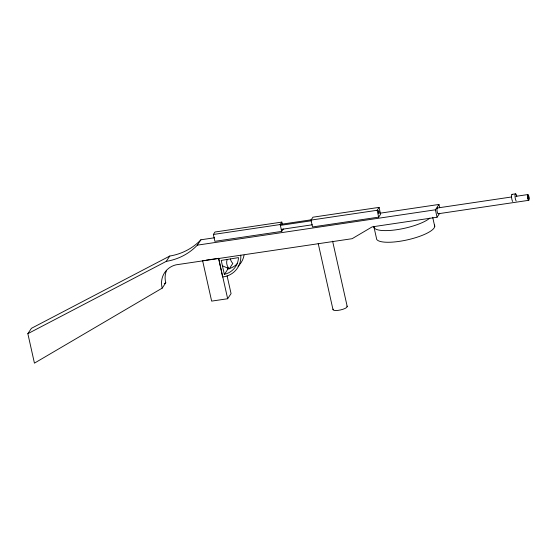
<?xml version="1.0" encoding="UTF-8"?>
<svg xmlns="http://www.w3.org/2000/svg" width="557" height="557" viewBox="0 0 557 557"><rect width="100%" height="100%" fill="white"/><g stroke="black" fill="none" stroke-linecap="round" stroke-linejoin="round"><path stroke-width="0.84" d="M166.557 270.354A21.11 19.634 33.6 0 0 165.756 282.782L162.198 288.129L34.437 363.143L27.85 333.678L31.408 328.331L169.801 256.032A60.629 56.382 33.6 0 0 200.896 239.788L214.647 237.748M27.85 333.678L166.244 261.379L169.801 256.032M166.244 261.379A60.629 56.382 33.6 0 0 197.338 245.143L200.896 239.788M283.346 228.948L281.71 231.399L214.891 241.32L213.359 234.469L214.988 232.018L281.814 222.097L282.322 224.38M205.979 260.182L218.623 258.309L222.598 276.975A22.837 21.236 33.6 0 0 240.777 255.217M224.339 274.357L221.226 260.418L238.5 257.606A20.47 19.035 33.6 0 1 224.534 274.322L227.897 269.003L227.555 267.451M222.431 265.821L229.268 268.78L232.826 263.433A9.239 8.592 33.6 0 1 230.403 258.97M204.294 260.432L202.609 260.683L211.646 301.114L227.66 298.74L231.064 293.616L227.096 275.854M281.71 231.399L280.178 224.548L281.814 222.097M311.008 220.092L312.937 217.195L379.066 207.378L380.598 214.236L378.669 217.133L312.54 226.95L311.008 220.092L377.138 210.281L379.066 207.378M162.198 288.129A21.11 19.634 33.6 0 1 176.012 264.833L352.115 238.695L372.208 226.852L437.057 217.23L435.393 209.801L438.958 204.454L380.515 213.129M437.057 217.23L439.724 213.22M164.266 283.659L165.756 282.782M227.897 269.003L228.092 268.968A20.47 19.035 33.6 0 0 237.421 263.51M281.111 224.283L311.231 219.813M213.359 234.469L280.178 224.548M280.394 225.362L311.37 220.767M511.994 194.372L515.476 193.857M281.292 229.387L312.268 224.784M437.37 207.991L511.639 196.962M515.907 196.329L527.862 194.56M197.338 245.143L435.393 209.801M438.248 213.749L528.732 200.318M438.958 204.454L439.696 207.754M432.692 217.265L434.732 226.421M377.138 210.281L378.669 217.133M332.613 241.181L347.206 306.482M318.214 243.513L333.002 309.657M218.623 258.309L227.66 298.74M438.422 213.61A2.91 0.745 81.6 0 1 437.078 211.019A2.91 0.745 81.6 0 1 437.572 208.046M346.858 306.051A7.283 1.922 -12.6 0 1 340.522 309.943A7.283 1.922 -12.6 0 1 333.135 309.114M429.851 218.107A29.848 7.875 -12.6 0 1 396.702 229.714A29.848 7.875 -12.6 0 1 373.803 226.323L376.407 237.971A29.848 7.875 -12.6 0 0 407.146 239.914A29.848 7.875 -12.6 0 0 434.46 225.07M229.268 268.78A9.239 8.592 33.6 0 1 227.186 259.451M244.084 255.113A22.837 21.236 33.6 0 1 237.978 266.288M512.705 201.481A3.76 0.961 81.6 0 1 511.521 196.586A3.76 0.961 81.6 0 1 512.531 194.658M516.179 200.966A3.76 0.961 81.6 0 1 515.051 194.873A3.76 0.961 81.6 0 1 516.812 196.196M527.472 195.507A2.91 0.745 81.6 0 0 528.53 200.255A2.91 0.745 81.6 0 0 528.892 196.544A2.91 0.745 81.6 0 0 527.472 195.507M527.806 196.287A1.741 0.446 81.6 0 0 528.44 199.121A1.741 0.446 81.6 0 0 528.649 196.906A1.741 0.446 81.6 0 0 527.806 196.287M378.363 211.166A1.455 0.376 81.6 0 0 378.892 213.54A1.455 0.376 81.6 0 0 379.073 211.688A1.455 0.376 81.6 0 0 378.363 211.166"/></g></svg>
